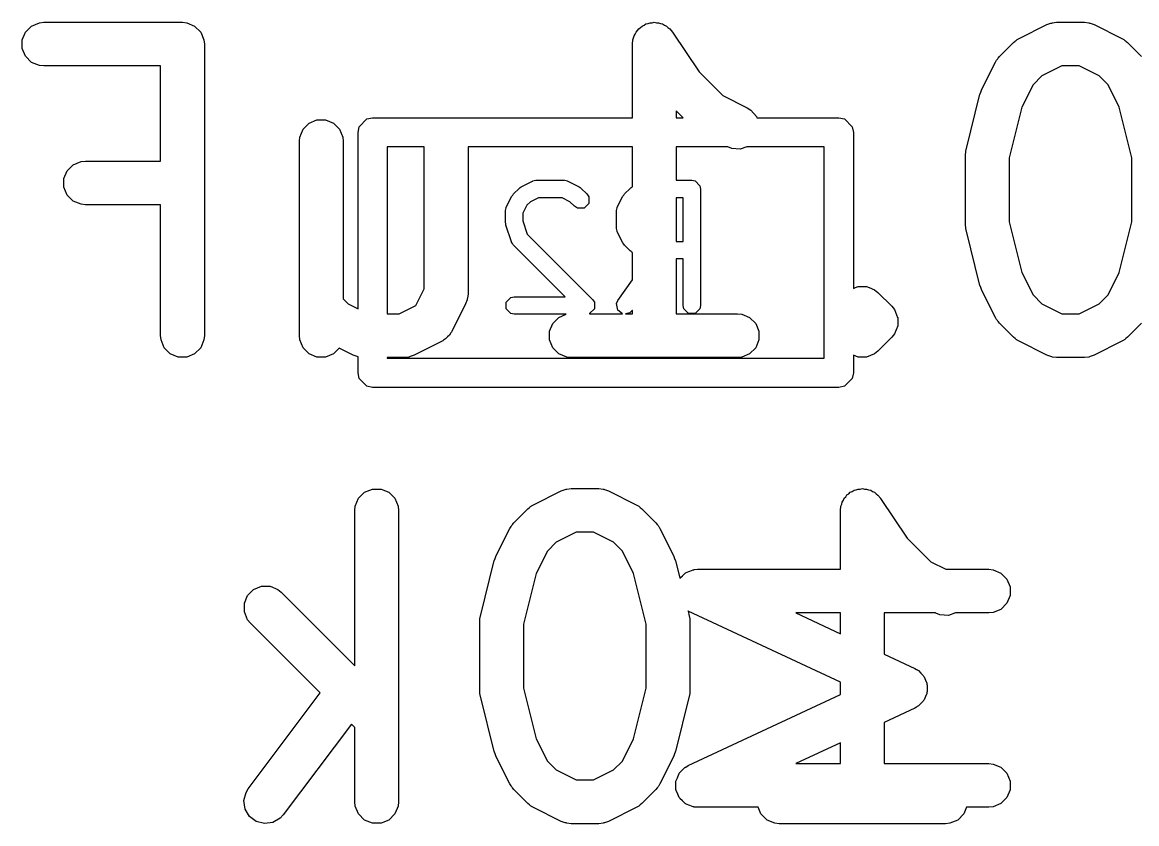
# Model space of a CAD drawing. Header units: inches. Extents: x 4.98 to 6.65, y -4.98 to -3.32.
# Drawn here: x 5.4385 to 5.5891, y -3.8961 to -3.7878 of the extents above; entities that cross this region are included whole.
import ezdxf

# ---------------------------------------------------------------- set-up
doc = ezdxf.new("R2010")
doc.units = ezdxf.units.IN
doc.header["$MEASUREMENT"] = 0
doc.layers.add('BLACK', color=250, linetype='CONTINUOUS')

msp = doc.modelspace()

# ---------------------------------------------------------------- linework, layer by layer
at = {"layer": 'BLACK', "linetype": 'CONTINUOUS'}
for p, q in [((5.43894, -3.7891), (5.43975, -3.78829)), ((5.43975, -3.78829), (5.44082, -3.78784)), ((5.44082, -3.78784), (5.44139, -3.78779)), ((5.44139, -3.78779), (5.46014, -3.78779)), ((5.46014, -3.78779), (5.46072, -3.78784)), ((5.46072, -3.78784), (5.46178, -3.78829)), ((5.46178, -3.78829), (5.4626, -3.7891)), ((5.52204, -3.78849), (5.52224, -3.78829)), ((5.52224, -3.78829), (5.52251, -3.78817)), ((5.52251, -3.78817), (5.52276, -3.78801)), ((5.52276, -3.78801), (5.52304, -3.78796)), ((5.52304, -3.78796), (5.52331, -3.78784)), ((5.52331, -3.78784), (5.5236, -3.78784)), ((5.5236, -3.78784), (5.52389, -3.78779)), ((5.52389, -3.78779), (5.52417, -3.78784)), ((5.52417, -3.78784), (5.52446, -3.78784)), ((5.52446, -3.78784), (5.52473, -3.78796)), ((5.52473, -3.78796), (5.52502, -3.78801)), ((5.52502, -3.78801), (5.52526, -3.78818)), ((5.52526, -3.78818), (5.52552, -3.78829)), ((5.52552, -3.78829), (5.52573, -3.78849)), ((5.57318, -3.78997), (5.57693, -3.7881)), ((5.57693, -3.7881), (5.57747, -3.78789)), ((5.57747, -3.78789), (5.57758, -3.78789)), ((5.57758, -3.78789), (5.57768, -3.78784)), ((5.57768, -3.78784), (5.57825, -3.78779)), ((5.57825, -3.78779), (5.582, -3.78779)), ((5.582, -3.78779), (5.58258, -3.78784)), ((5.58258, -3.78784), (5.58268, -3.78789)), ((5.58268, -3.78789), (5.58278, -3.78789)), ((5.58278, -3.78789), (5.58332, -3.7881)), ((5.58332, -3.7881), (5.58707, -3.78997)), ((5.4385, -3.79016), (5.43894, -3.7891)), ((5.4626, -3.7891), (5.46304, -3.79016)), ((5.5211, -3.78989), (5.52116, -3.78961)), ((5.52116, -3.78961), (5.52132, -3.78937)), ((5.52132, -3.78937), (5.52143, -3.7891)), ((5.52143, -3.7891), (5.52164, -3.78889)), ((5.52164, -3.78889), (5.5218, -3.78865)), ((5.5218, -3.78865), (5.52204, -3.78849)), ((5.52573, -3.78849), (5.52597, -3.78866)), ((5.52597, -3.78866), (5.52634, -3.7891)), ((5.52634, -3.7891), (5.52634, -3.7891)), ((5.52634, -3.7891), (5.52634, -3.7891)), ((5.52634, -3.7891), (5.52634, -3.7891)), ((5.52634, -3.7891), (5.52993, -3.79448)), ((5.4385, -3.79132), (5.4385, -3.79016)), ((5.43894, -3.79238), (5.4385, -3.79132)), ((5.46304, -3.79016), (5.4631, -3.79074)), ((5.4631, -3.79074), (5.4631, -3.83011)), ((5.52093, -3.79073), (5.52099, -3.79016)), ((5.52093, -3.79074), (5.52093, -3.79073)), ((5.52093, -3.80069), (5.52093, -3.79074)), ((5.52093, -3.79074), (5.52093, -3.79074)), ((5.52093, -3.79074), (5.52093, -3.79074)), ((5.52099, -3.79016), (5.5211, -3.78989)), ((5.57054, -3.7924), (5.57242, -3.79053)), ((5.57242, -3.79053), (5.57264, -3.79034)), ((5.57264, -3.79034), (5.57269, -3.79028)), ((5.57269, -3.79028), (5.57278, -3.79023)), ((5.57278, -3.79023), (5.57286, -3.79016)), ((5.57286, -3.79016), (5.57293, -3.79013)), ((5.57293, -3.79013), (5.57318, -3.78997)), ((5.58707, -3.78997), (5.58732, -3.79013)), ((5.58732, -3.79013), (5.58739, -3.79016)), ((5.58739, -3.79016), (5.58747, -3.79023)), ((5.58747, -3.79023), (5.58756, -3.79028)), ((5.58756, -3.79028), (5.58761, -3.79034)), ((5.58761, -3.79034), (5.58784, -3.79053)), ((5.58784, -3.79053), (5.58971, -3.7924)), ((5.43975, -3.7932), (5.43894, -3.79238)), ((5.57014, -3.79292), (5.57017, -3.79285)), ((5.57017, -3.79285), (5.57024, -3.79277)), ((5.57024, -3.79277), (5.5703, -3.79268)), ((5.5703, -3.79268), (5.57035, -3.79263)), ((5.57035, -3.79263), (5.57054, -3.7924)), ((5.44082, -3.79364), (5.43975, -3.7932)), ((5.44139, -3.79369), (5.44082, -3.79364)), ((5.45719, -3.79369), (5.44139, -3.79369)), ((5.45719, -3.80654), (5.45719, -3.79369)), ((5.56811, -3.79692), (5.56999, -3.79317)), ((5.56999, -3.79317), (5.57014, -3.79292)), ((5.57895, -3.79369), (5.57625, -3.79504)), ((5.58131, -3.79369), (5.57895, -3.79369)), ((5.584, -3.79504), (5.58131, -3.79369)), ((5.52993, -3.79448), (5.53313, -3.79769)), ((5.57625, -3.79504), (5.57506, -3.79624)), ((5.5852, -3.79624), (5.584, -3.79504)), ((5.56791, -3.79746), (5.568, -3.79722)), ((5.568, -3.79722), (5.56808, -3.79698)), ((5.56808, -3.79698), (5.5681, -3.79696)), ((5.5681, -3.79696), (5.56811, -3.79692)), ((5.57506, -3.79624), (5.57354, -3.79927)), ((5.58672, -3.79927), (5.5852, -3.79624)), ((5.53313, -3.79769), (5.53645, -3.79935)), ((5.56601, -3.80502), (5.56789, -3.79752)), ((5.56789, -3.79752), (5.5679, -3.79748)), ((5.5679, -3.79748), (5.56791, -3.79746)), ((5.52778, -3.80069), (5.52684, -3.79974)), ((5.52684, -3.79974), (5.52684, -3.80069)), ((5.53645, -3.79935), (5.53694, -3.79966)), ((5.53694, -3.79966), (5.5377, -3.80053)), ((5.57354, -3.79927), (5.57183, -3.8061)), ((5.58842, -3.8061), (5.58672, -3.79927)), ((5.47643, -3.80222), (5.47725, -3.80141)), ((5.47725, -3.80141), (5.47831, -3.80097)), ((5.47831, -3.80097), (5.47947, -3.80097)), ((5.47947, -3.80097), (5.48053, -3.80141)), ((5.48053, -3.80141), (5.48135, -3.80222)), ((5.48401, -3.8019), (5.48507, -3.80084)), ((5.48507, -3.80084), (5.48583, -3.80069)), ((5.48583, -3.80069), (5.52093, -3.80069)), ((5.52684, -3.80069), (5.52778, -3.80069)), ((5.5377, -3.80053), (5.53775, -3.80069)), ((5.53775, -3.80069), (5.54882, -3.80069)), ((5.54882, -3.80069), (5.54957, -3.80084)), ((5.54957, -3.80084), (5.55064, -3.8019)), ((5.47594, -3.80386), (5.47599, -3.80329)), ((5.47599, -3.80329), (5.47643, -3.80222)), ((5.48135, -3.80222), (5.48179, -3.80329)), ((5.48179, -3.80329), (5.48184, -3.80386)), ((5.48386, -3.80266), (5.48401, -3.8019)), ((5.48386, -3.82648), (5.48386, -3.80266)), ((5.55064, -3.8019), (5.55079, -3.80266)), ((5.55079, -3.80266), (5.55079, -3.82373)), ((5.47594, -3.83011), (5.47594, -3.80386)), ((5.48184, -3.80386), (5.48184, -3.82514)), ((5.4878, -3.80463), (5.4878, -3.82716)), ((5.49281, -3.80463), (5.4878, -3.80463)), ((5.49281, -3.82379), (5.49281, -3.80463)), ((5.52093, -3.80463), (5.49872, -3.80463)), ((5.49872, -3.80463), (5.49872, -3.82449)), ((5.52093, -3.81), (5.52093, -3.80463)), ((5.5338, -3.80463), (5.52684, -3.80463)), ((5.52684, -3.80463), (5.52684, -3.80913)), ((5.53381, -3.80463), (5.5338, -3.80463)), ((5.53435, -3.80484), (5.53381, -3.80463)), ((5.5355, -3.80492), (5.53435, -3.80484)), ((5.53638, -3.80463), (5.5355, -3.80492)), ((5.54685, -3.80463), (5.53638, -3.80463)), ((5.54685, -3.83317), (5.54685, -3.80463)), ((5.56593, -3.8056), (5.56596, -3.80538)), ((5.56594, -3.80564), (5.56593, -3.8056)), ((5.56593, -3.80574), (5.56594, -3.80564)), ((5.56593, -3.81511), (5.56593, -3.80574)), ((5.56596, -3.80538), (5.56598, -3.80516)), ((5.56598, -3.80516), (5.566, -3.80512)), ((5.566, -3.80512), (5.56601, -3.80502)), ((5.57183, -3.8061), (5.57183, -3.81475)), ((5.58842, -3.81475), (5.58842, -3.8061)), ((5.44412, -3.80891), (5.44456, -3.80785)), ((5.44456, -3.80785), (5.44538, -3.80703)), ((5.44538, -3.80703), (5.44644, -3.80659)), ((5.44644, -3.80659), (5.44702, -3.80654)), ((5.44702, -3.80654), (5.45719, -3.80654)), ((5.44412, -3.81006), (5.44412, -3.80891)), ((5.50592, -3.81001), (5.50742, -3.80926)), ((5.50742, -3.80926), (5.50748, -3.80924)), ((5.50748, -3.80924), (5.5075, -3.80922)), ((5.5075, -3.80922), (5.50768, -3.80918)), ((5.50768, -3.80918), (5.50787, -3.80913)), ((5.50787, -3.80913), (5.50789, -3.80914)), ((5.50789, -3.80914), (5.50795, -3.80913)), ((5.50795, -3.80913), (5.5117, -3.80913)), ((5.5117, -3.80913), (5.51176, -3.80914)), ((5.51176, -3.80914), (5.51178, -3.80913)), ((5.51178, -3.80913), (5.51196, -3.80918)), ((5.51196, -3.80918), (5.51215, -3.80922)), ((5.51215, -3.80922), (5.51217, -3.80924)), ((5.51217, -3.80924), (5.51223, -3.80926)), ((5.51223, -3.80926), (5.51373, -3.81001)), ((5.52684, -3.80913), (5.52895, -3.80913)), ((5.52895, -3.80913), (5.5294, -3.80922)), ((5.5294, -3.80922), (5.53004, -3.80986)), ((5.44456, -3.81113), (5.44412, -3.81006)), ((5.50486, -3.81098), (5.50561, -3.81023)), ((5.50561, -3.81023), (5.50577, -3.81012)), ((5.50577, -3.81012), (5.50592, -3.81001)), ((5.51373, -3.81001), (5.51388, -3.81012)), ((5.51388, -3.81012), (5.51403, -3.81023)), ((5.51403, -3.81023), (5.51478, -3.81098)), ((5.51986, -3.81098), (5.52061, -3.81023)), ((5.52061, -3.81023), (5.52077, -3.81012)), ((5.52077, -3.81012), (5.52092, -3.81001)), ((5.52092, -3.81001), (5.52093, -3.81)), ((5.53004, -3.80986), (5.53013, -3.81031)), ((5.53013, -3.81031), (5.53013, -3.82606)), ((5.44538, -3.81194), (5.44456, -3.81113)), ((5.44644, -3.81238), (5.44538, -3.81194)), ((5.44702, -3.81244), (5.44644, -3.81238)), ((5.50389, -3.81278), (5.50464, -3.81128)), ((5.50464, -3.81128), (5.50476, -3.81113)), ((5.50476, -3.81113), (5.50486, -3.81098)), ((5.50715, -3.81203), (5.50667, -3.81251)), ((5.50823, -3.81149), (5.50715, -3.81203)), ((5.51142, -3.81149), (5.50823, -3.81149)), ((5.5125, -3.81203), (5.51142, -3.81149)), ((5.51311, -3.81265), (5.5125, -3.81203)), ((5.51504, -3.81226), (5.5144, -3.8129)), ((5.51478, -3.81098), (5.51504, -3.81136)), ((5.51504, -3.81136), (5.51504, -3.81226)), ((5.51889, -3.81278), (5.51964, -3.81128)), ((5.51964, -3.81128), (5.51976, -3.81113)), ((5.51976, -3.81113), (5.51986, -3.81098)), ((5.52777, -3.81149), (5.52684, -3.81149)), ((5.52684, -3.81149), (5.52684, -3.81738)), ((5.52777, -3.81738), (5.52777, -3.81149)), ((5.45719, -3.81244), (5.44702, -3.81244)), ((5.45719, -3.83011), (5.45719, -3.81244)), ((5.50377, -3.81323), (5.50382, -3.81305)), ((5.50378, -3.81325), (5.50377, -3.81323)), ((5.50377, -3.81331), (5.50378, -3.81325)), ((5.50377, -3.81481), (5.50377, -3.81331)), ((5.50382, -3.81305), (5.50386, -3.81286)), ((5.50386, -3.81286), (5.50388, -3.81284)), ((5.50388, -3.81284), (5.50389, -3.81278)), ((5.50667, -3.81251), (5.50613, -3.81359)), ((5.50613, -3.81359), (5.50613, -3.81462)), ((5.5135, -3.8129), (5.51311, -3.81265)), ((5.5144, -3.8129), (5.5135, -3.8129)), ((5.51877, -3.81323), (5.51882, -3.81305)), ((5.51878, -3.81325), (5.51877, -3.81323)), ((5.51877, -3.81331), (5.51878, -3.81325)), ((5.51877, -3.81556), (5.51877, -3.81331)), ((5.51882, -3.81305), (5.51886, -3.81286)), ((5.51886, -3.81286), (5.51888, -3.81284)), ((5.51888, -3.81284), (5.51889, -3.81278)), ((5.50381, -3.815), (5.50377, -3.81481)), ((5.50383, -3.81519), (5.50381, -3.815)), ((5.50458, -3.81743), (5.50383, -3.81519)), ((5.50613, -3.81462), (5.50673, -3.81642)), ((5.56594, -3.81521), (5.56593, -3.81511)), ((5.56593, -3.81526), (5.56594, -3.81521)), ((5.56596, -3.81547), (5.56593, -3.81526)), ((5.57183, -3.81475), (5.57354, -3.82158)), ((5.58672, -3.82158), (5.58842, -3.81475)), ((5.50673, -3.81642), (5.51553, -3.82522)), ((5.51878, -3.81562), (5.51877, -3.81556)), ((5.51877, -3.81565), (5.51878, -3.81562)), ((5.51882, -3.81583), (5.51877, -3.81565)), ((5.51886, -3.81601), (5.51882, -3.81583)), ((5.51888, -3.81603), (5.51886, -3.81601)), ((5.51889, -3.81609), (5.51888, -3.81603)), ((5.51964, -3.81759), (5.51889, -3.81609)), ((5.56598, -3.81569), (5.56596, -3.81547)), ((5.566, -3.81573), (5.56598, -3.81569)), ((5.56601, -3.81583), (5.566, -3.81573)), ((5.56789, -3.82333), (5.56601, -3.81583)), ((5.50461, -3.81749), (5.50458, -3.81743)), ((5.50461, -3.81751), (5.50461, -3.81749)), ((5.50471, -3.81767), (5.50461, -3.81751)), ((5.50481, -3.81784), (5.50471, -3.81767)), ((5.50483, -3.81785), (5.50481, -3.81784)), ((5.50486, -3.8179), (5.50483, -3.81785)), ((5.51185, -3.82488), (5.50486, -3.8179)), ((5.51976, -3.81774), (5.51964, -3.81759)), ((5.51986, -3.8179), (5.51976, -3.81774)), ((5.52061, -3.81865), (5.51986, -3.8179)), ((5.52684, -3.81738), (5.52777, -3.81738)), ((5.52077, -3.81875), (5.52061, -3.81865)), ((5.52092, -3.81887), (5.52077, -3.81875)), ((5.52093, -3.81887), (5.52092, -3.81887)), ((5.52093, -3.82259), (5.52093, -3.81887)), ((5.52777, -3.81974), (5.52684, -3.81974)), ((5.52684, -3.81974), (5.52684, -3.82716)), ((5.52777, -3.82606), (5.52777, -3.81974)), ((5.51898, -3.82538), (5.52093, -3.82259)), ((5.57354, -3.82158), (5.57506, -3.82461)), ((5.5852, -3.82461), (5.58672, -3.82158)), ((5.49169, -3.82604), (5.49281, -3.82379)), ((5.55079, -3.82373), (5.55109, -3.82361)), ((5.55109, -3.82361), (5.55143, -3.82347)), ((5.55143, -3.82347), (5.55258, -3.82347)), ((5.55258, -3.82347), (5.55258, -3.82347)), ((5.55258, -3.82347), (5.55293, -3.82361)), ((5.55293, -3.82361), (5.55365, -3.82391)), ((5.55365, -3.82391), (5.55365, -3.82391)), ((5.55365, -3.82391), (5.55409, -3.82427)), ((5.55409, -3.82427), (5.55597, -3.82615)), ((5.5679, -3.82337), (5.56789, -3.82333)), ((5.56791, -3.82339), (5.5679, -3.82337)), ((5.568, -3.82363), (5.56791, -3.82339)), ((5.56808, -3.82387), (5.568, -3.82363)), ((5.5681, -3.82389), (5.56808, -3.82387)), ((5.56811, -3.82393), (5.5681, -3.82389)), ((5.56999, -3.82768), (5.56811, -3.82393)), ((5.48184, -3.82514), (5.48251, -3.82581)), ((5.48251, -3.82581), (5.48386, -3.82648)), ((5.4984, -3.82581), (5.49653, -3.82956)), ((5.49861, -3.82527), (5.4984, -3.82581)), ((5.49862, -3.82516), (5.49861, -3.82527)), ((5.49866, -3.82506), (5.49862, -3.82516)), ((5.49872, -3.82449), (5.49866, -3.82506)), ((5.50386, -3.82561), (5.5045, -3.82497)), ((5.50386, -3.82651), (5.50386, -3.82561)), ((5.5045, -3.82497), (5.50495, -3.82488)), ((5.50495, -3.82488), (5.51185, -3.82488)), ((5.51553, -3.82522), (5.51579, -3.82561)), ((5.51579, -3.82561), (5.51579, -3.82561)), ((5.51579, -3.82561), (5.51579, -3.82561)), ((5.51579, -3.82561), (5.51579, -3.82651)), ((5.51879, -3.8258), (5.51898, -3.82538)), ((5.51895, -3.82669), (5.51879, -3.8258)), ((5.57506, -3.82461), (5.57625, -3.82581)), ((5.57625, -3.82581), (5.57895, -3.82716)), ((5.58131, -3.82716), (5.584, -3.82581)), ((5.584, -3.82581), (5.5852, -3.82461)), ((5.4878, -3.82716), (5.48944, -3.82716)), ((5.48944, -3.82716), (5.49169, -3.82604)), ((5.5045, -3.82715), (5.50386, -3.82651)), ((5.50495, -3.82724), (5.5045, -3.82715)), ((5.512, -3.82724), (5.50495, -3.82724)), ((5.511, -3.82766), (5.512, -3.82724)), ((5.51515, -3.82715), (5.51512, -3.82716)), ((5.51512, -3.82716), (5.51961, -3.82716)), ((5.51579, -3.82651), (5.51515, -3.82715)), ((5.51579, -3.82651), (5.51579, -3.82651)), ((5.51579, -3.82651), (5.51579, -3.82651)), ((5.51961, -3.82716), (5.51895, -3.82669)), ((5.52058, -3.82706), (5.52, -3.82716)), ((5.52, -3.82716), (5.52093, -3.82716)), ((5.52092, -3.82674), (5.52058, -3.82706)), ((5.52093, -3.82671), (5.52092, -3.82674)), ((5.52093, -3.82716), (5.52093, -3.82671)), ((5.52684, -3.82716), (5.53513, -3.82716)), ((5.52786, -3.82651), (5.52777, -3.82606)), ((5.52849, -3.82715), (5.52786, -3.82651)), ((5.5294, -3.82715), (5.52849, -3.82715)), ((5.53004, -3.82651), (5.5294, -3.82715)), ((5.53013, -3.82606), (5.53004, -3.82651)), ((5.53513, -3.82716), (5.53571, -3.82721)), ((5.53571, -3.82721), (5.53677, -3.82766)), ((5.55597, -3.82615), (5.55634, -3.8266)), ((5.55634, -3.8266), (5.55677, -3.82766)), ((5.57895, -3.82716), (5.58131, -3.82716)), ((5.50974, -3.82953), (5.51018, -3.82847)), ((5.51018, -3.82847), (5.511, -3.82766)), ((5.53677, -3.82766), (5.53759, -3.82847)), ((5.53759, -3.82847), (5.53803, -3.82953)), ((5.55678, -3.82881), (5.55634, -3.82988)), ((5.55677, -3.82766), (5.55678, -3.82766)), ((5.55678, -3.82766), (5.55678, -3.82881)), ((5.57014, -3.82793), (5.56999, -3.82768)), ((5.57017, -3.828), (5.57014, -3.82793)), ((5.57024, -3.82808), (5.57017, -3.828)), ((5.5703, -3.82817), (5.57024, -3.82808)), ((5.57035, -3.82822), (5.5703, -3.82817)), ((5.57054, -3.82845), (5.57035, -3.82822)), ((5.57242, -3.83032), (5.57054, -3.82845)), ((5.58971, -3.82845), (5.58784, -3.83032)), ((5.45725, -3.83069), (5.45719, -3.83011)), ((5.4631, -3.83011), (5.46304, -3.83069)), ((5.47599, -3.83069), (5.47594, -3.83011)), ((5.49594, -3.83029), (5.4957, -3.83057)), ((5.49622, -3.83005), (5.49594, -3.83029)), ((5.4964, -3.82976), (5.49622, -3.83005)), ((5.49645, -3.8297), (5.4964, -3.82976)), ((5.49647, -3.82965), (5.49645, -3.8297)), ((5.49653, -3.82956), (5.49647, -3.82965)), ((5.50974, -3.83069), (5.50974, -3.82953)), ((5.53803, -3.82953), (5.53803, -3.83069)), ((5.55597, -3.83032), (5.55409, -3.8322)), ((5.55634, -3.82988), (5.55597, -3.83032)), ((5.57264, -3.83051), (5.57242, -3.83032)), ((5.58784, -3.83032), (5.58761, -3.83051)), ((5.45769, -3.83175), (5.45725, -3.83069)), ((5.4585, -3.83257), (5.45769, -3.83175)), ((5.4626, -3.83175), (5.46178, -3.83257)), ((5.46304, -3.83069), (5.4626, -3.83175)), ((5.47643, -3.83175), (5.47599, -3.83069)), ((5.47725, -3.83257), (5.47643, -3.83175)), ((5.48129, -3.8318), (5.48053, -3.83257)), ((5.48319, -3.83275), (5.48129, -3.8318)), ((5.49521, -3.83088), (5.49146, -3.83275)), ((5.49531, -3.83082), (5.49521, -3.83088)), ((5.49535, -3.8308), (5.49531, -3.83082)), ((5.49541, -3.83075), (5.49535, -3.8308)), ((5.4957, -3.83057), (5.49541, -3.83075)), ((5.51018, -3.83175), (5.50974, -3.83069)), ((5.511, -3.83257), (5.51018, -3.83175)), ((5.53759, -3.83175), (5.53677, -3.83257)), ((5.53803, -3.83069), (5.53759, -3.83175)), ((5.57269, -3.83057), (5.57264, -3.83051)), ((5.57278, -3.83062), (5.57269, -3.83057)), ((5.57286, -3.83069), (5.57278, -3.83062)), ((5.57293, -3.83072), (5.57286, -3.83069)), ((5.57318, -3.83088), (5.57293, -3.83072)), ((5.57693, -3.83275), (5.57318, -3.83088)), ((5.58707, -3.83088), (5.58332, -3.83275)), ((5.58732, -3.83072), (5.58707, -3.83088)), ((5.58739, -3.83069), (5.58732, -3.83072)), ((5.58747, -3.83062), (5.58739, -3.83069)), ((5.58756, -3.83057), (5.58747, -3.83062)), ((5.58761, -3.83051), (5.58756, -3.83057)), ((5.45957, -3.83301), (5.4585, -3.83257)), ((5.46072, -3.83301), (5.45957, -3.83301)), ((5.46178, -3.83257), (5.46072, -3.83301)), ((5.47831, -3.83301), (5.47725, -3.83257)), ((5.47947, -3.83301), (5.47831, -3.83301)), ((5.48053, -3.83257), (5.47947, -3.83301)), ((5.48373, -3.83296), (5.48319, -3.83275)), ((5.48384, -3.83297), (5.48373, -3.83296)), ((5.48386, -3.83297), (5.48384, -3.83297)), ((5.48386, -3.83514), (5.48386, -3.83297)), ((5.49014, -3.83306), (5.4878, -3.83306)), ((5.4878, -3.83306), (5.4878, -3.83317)), ((5.4878, -3.83317), (5.54685, -3.83317)), ((5.49071, -3.83301), (5.49014, -3.83306)), ((5.49081, -3.83297), (5.49071, -3.83301)), ((5.49092, -3.83296), (5.49081, -3.83297)), ((5.49146, -3.83275), (5.49092, -3.83296)), ((5.51206, -3.83301), (5.511, -3.83257)), ((5.51264, -3.83306), (5.51206, -3.83301)), ((5.53513, -3.83306), (5.51264, -3.83306)), ((5.53571, -3.83301), (5.53513, -3.83306)), ((5.53677, -3.83257), (5.53571, -3.83301)), ((5.55143, -3.83301), (5.55079, -3.83274)), ((5.55079, -3.83274), (5.55079, -3.83514)), ((5.55258, -3.83301), (5.55143, -3.83301)), ((5.55143, -3.83301), (5.55143, -3.83301)), ((5.55365, -3.83257), (5.55258, -3.83301)), ((5.55258, -3.83301), (5.55258, -3.83301)), ((5.55409, -3.8322), (5.55365, -3.83257)), ((5.57747, -3.83296), (5.57693, -3.83275)), ((5.57758, -3.83297), (5.57747, -3.83296)), ((5.57768, -3.83301), (5.57758, -3.83297)), ((5.57825, -3.83306), (5.57768, -3.83301)), ((5.582, -3.83306), (5.57825, -3.83306)), ((5.58258, -3.83301), (5.582, -3.83306)), ((5.58268, -3.83297), (5.58258, -3.83301)), ((5.58278, -3.83296), (5.58268, -3.83297)), ((5.58332, -3.83275), (5.58278, -3.83296)), ((5.48401, -3.83589), (5.48386, -3.83514)), ((5.48507, -3.83696), (5.48401, -3.83589)), ((5.55064, -3.83589), (5.54957, -3.83696)), ((5.55079, -3.83514), (5.55064, -3.83589)), ((5.48583, -3.83711), (5.48507, -3.83696)), ((5.54882, -3.83711), (5.48583, -3.83711)), ((5.54957, -3.83696), (5.54882, -3.83711)), ((5.48393, -3.85209), (5.48475, -3.85128)), ((5.48475, -3.85128), (5.48581, -3.85084)), ((5.48581, -3.85084), (5.48697, -3.85084)), ((5.48697, -3.85084), (5.48803, -3.85128)), ((5.48803, -3.85128), (5.48884, -3.85209)), ((5.50757, -3.85297), (5.51132, -3.85109)), ((5.51132, -3.85109), (5.51186, -3.85089)), ((5.51186, -3.85089), (5.51196, -3.85088)), ((5.51196, -3.85088), (5.51206, -3.85084)), ((5.51206, -3.85084), (5.51264, -3.85078)), ((5.51264, -3.85078), (5.51639, -3.85078)), ((5.51639, -3.85078), (5.51696, -3.85084)), ((5.51696, -3.85084), (5.51706, -3.85088)), ((5.51706, -3.85088), (5.51717, -3.85089)), ((5.51717, -3.85089), (5.51771, -3.85109)), ((5.51771, -3.85109), (5.52146, -3.85297)), ((5.54992, -3.85164), (5.55016, -3.85148)), ((5.55016, -3.85148), (5.55037, -3.85128)), ((5.55037, -3.85128), (5.55064, -3.85117)), ((5.55064, -3.85117), (5.55088, -3.851)), ((5.55088, -3.851), (5.55116, -3.85095)), ((5.55116, -3.85095), (5.55143, -3.85084)), ((5.55143, -3.85084), (5.55172, -3.85084)), ((5.55172, -3.85084), (5.55201, -3.85078)), ((5.55201, -3.85078), (5.55229, -3.85084)), ((5.55229, -3.85084), (5.55258, -3.85084)), ((5.55258, -3.85084), (5.55285, -3.85095)), ((5.55285, -3.85095), (5.55314, -3.85101)), ((5.55314, -3.85101), (5.55338, -3.85117)), ((5.55338, -3.85117), (5.55365, -3.85128)), ((5.55365, -3.85128), (5.55385, -3.85148)), ((5.55385, -3.85148), (5.5541, -3.85165)), ((5.48349, -3.85316), (5.48393, -3.85209)), ((5.48884, -3.85209), (5.48929, -3.85316)), ((5.50732, -3.85312), (5.50757, -3.85297)), ((5.52146, -3.85297), (5.5217, -3.85312)), ((5.54911, -3.85316), (5.54922, -3.85289)), ((5.54922, -3.85289), (5.54928, -3.8526)), ((5.54928, -3.8526), (5.54944, -3.85236)), ((5.54944, -3.85236), (5.54955, -3.85209)), ((5.54955, -3.85209), (5.54976, -3.85189)), ((5.54976, -3.85189), (5.54992, -3.85164)), ((5.5541, -3.85165), (5.55446, -3.85209)), ((5.55446, -3.85209), (5.55446, -3.85209)), ((5.55446, -3.85209), (5.55446, -3.85209)), ((5.55446, -3.85209), (5.55446, -3.8521)), ((5.55446, -3.8521), (5.55805, -3.85748)), ((5.48344, -3.85373), (5.48349, -3.85316)), ((5.48344, -3.87473), (5.48344, -3.85373)), ((5.48929, -3.85316), (5.48934, -3.85373)), ((5.48934, -3.85373), (5.48934, -3.8931)), ((5.50492, -3.85539), (5.5068, -3.85352)), ((5.5068, -3.85352), (5.50702, -3.85333)), ((5.50702, -3.85333), (5.50708, -3.85328)), ((5.50708, -3.85328), (5.50716, -3.85322)), ((5.50716, -3.85322), (5.50725, -3.85315)), ((5.50725, -3.85315), (5.50732, -3.85312)), ((5.5217, -3.85312), (5.52178, -3.85315)), ((5.52178, -3.85315), (5.52186, -3.85322)), ((5.52186, -3.85322), (5.52195, -3.85328)), ((5.52195, -3.85328), (5.522, -3.85333)), ((5.522, -3.85333), (5.52222, -3.85352)), ((5.52222, -3.85352), (5.5241, -3.85539)), ((5.54905, -3.85373), (5.54911, -3.85316)), ((5.54905, -3.86169), (5.54905, -3.85373)), ((5.54905, -3.85373), (5.54905, -3.85373)), ((5.54905, -3.85373), (5.54905, -3.85373)), ((5.54905, -3.85373), (5.54905, -3.85373)), ((5.50437, -3.85616), (5.50453, -3.85591)), ((5.50453, -3.85591), (5.50456, -3.85584)), ((5.50456, -3.85584), (5.50462, -3.85576)), ((5.50462, -3.85576), (5.50468, -3.85567)), ((5.50468, -3.85567), (5.50474, -3.85562)), ((5.50474, -3.85562), (5.50492, -3.85539)), ((5.5241, -3.85539), (5.52428, -3.85562)), ((5.52428, -3.85562), (5.52434, -3.85567)), ((5.52434, -3.85567), (5.5244, -3.85576)), ((5.5244, -3.85576), (5.52446, -3.85584)), ((5.52446, -3.85584), (5.52449, -3.85591)), ((5.52449, -3.85591), (5.52465, -3.85616)), ((5.5025, -3.85991), (5.50437, -3.85616)), ((5.51333, -3.85669), (5.51064, -3.85803)), ((5.51569, -3.85669), (5.51333, -3.85669)), ((5.51839, -3.85803), (5.51569, -3.85669)), ((5.52465, -3.85616), (5.52653, -3.85991)), ((5.55805, -3.85748), (5.56125, -3.86068)), ((5.51064, -3.85803), (5.50944, -3.85923)), ((5.51958, -3.85923), (5.51839, -3.85803)), ((5.5004, -3.86801), (5.50227, -3.86052)), ((5.50227, -3.86052), (5.50229, -3.86047)), ((5.50229, -3.86045), (5.50238, -3.86021)), ((5.50229, -3.86047), (5.50229, -3.86045)), ((5.50238, -3.86021), (5.50247, -3.85997)), ((5.50247, -3.85997), (5.50248, -3.85995)), ((5.50248, -3.85995), (5.5025, -3.85991)), ((5.50944, -3.85923), (5.50792, -3.86226)), ((5.5211, -3.86226), (5.51958, -3.85923)), ((5.52653, -3.85991), (5.52654, -3.85995)), ((5.52654, -3.85995), (5.52655, -3.85997)), ((5.52655, -3.85997), (5.52664, -3.86021)), ((5.52664, -3.86021), (5.52673, -3.86045)), ((5.52673, -3.86045), (5.52673, -3.86047)), ((5.52673, -3.86047), (5.52675, -3.86052)), ((5.52675, -3.86052), (5.52734, -3.86289)), ((5.52814, -3.86216), (5.52819, -3.86212)), ((5.52819, -3.86212), (5.52867, -3.86194)), ((5.52867, -3.86194), (5.52914, -3.86175)), ((5.52914, -3.86175), (5.52923, -3.86174)), ((5.52923, -3.86174), (5.52927, -3.86172)), ((5.52927, -3.86172), (5.52934, -3.86173)), ((5.52934, -3.86173), (5.52972, -3.86169)), ((5.52972, -3.86169), (5.54905, -3.86169)), ((5.56125, -3.86068), (5.56327, -3.86169)), ((5.56327, -3.86169), (5.56909, -3.86169)), ((5.56909, -3.86169), (5.56966, -3.86175)), ((5.56966, -3.86175), (5.57073, -3.86219)), ((5.50792, -3.86226), (5.50621, -3.86909)), ((5.52281, -3.86909), (5.5211, -3.86226)), ((5.52734, -3.86289), (5.52771, -3.86255)), ((5.52771, -3.86255), (5.52808, -3.86219)), ((5.52808, -3.86219), (5.52814, -3.86216)), ((5.57073, -3.86219), (5.57154, -3.863)), ((5.57154, -3.863), (5.57198, -3.86407)), ((5.46894, -3.86522), (5.46975, -3.8644)), ((5.46975, -3.8644), (5.47082, -3.86396)), ((5.47082, -3.86396), (5.47197, -3.86396)), ((5.47197, -3.86396), (5.47303, -3.8644)), ((5.47303, -3.8644), (5.47348, -3.86477)), ((5.47348, -3.86477), (5.48344, -3.87473)), ((5.57198, -3.86407), (5.57198, -3.86522)), ((5.4685, -3.86628), (5.46894, -3.86522)), ((5.4685, -3.86743), (5.4685, -3.86628)), ((5.57154, -3.86628), (5.57073, -3.8671)), ((5.57198, -3.86522), (5.57154, -3.86628)), ((5.46894, -3.8685), (5.4685, -3.86743)), ((5.50037, -3.86816), (5.50038, -3.86811)), ((5.50038, -3.86811), (5.5004, -3.86801)), ((5.52847, -3.86732), (5.52845, -3.8673)), ((5.52845, -3.8673), (5.52862, -3.86801)), ((5.54905, -3.87692), (5.52847, -3.86732)), ((5.52862, -3.86801), (5.52864, -3.86811)), ((5.52864, -3.86811), (5.52866, -3.86816)), ((5.54303, -3.86759), (5.54905, -3.87041)), ((5.54905, -3.86759), (5.54303, -3.86759)), ((5.54905, -3.87041), (5.54905, -3.86759)), ((5.56188, -3.86759), (5.55496, -3.86759)), ((5.55496, -3.86759), (5.55496, -3.87316)), ((5.56193, -3.86762), (5.56188, -3.86759)), ((5.56247, -3.86783), (5.56193, -3.86762)), ((5.56362, -3.86791), (5.56247, -3.86783)), ((5.56457, -3.86759), (5.56362, -3.86791)), ((5.56909, -3.86759), (5.56457, -3.86759)), ((5.56966, -3.86754), (5.56909, -3.86759)), ((5.57073, -3.8671), (5.56966, -3.86754)), ((5.4693, -3.86894), (5.46894, -3.8685)), ((5.47874, -3.87838), (5.4693, -3.86894)), ((5.50031, -3.86859), (5.50034, -3.86837)), ((5.50032, -3.86863), (5.50031, -3.86859)), ((5.50031, -3.86873), (5.50032, -3.86863)), ((5.50031, -3.8781), (5.50031, -3.86873)), ((5.50034, -3.86837), (5.50037, -3.86816)), ((5.50621, -3.86909), (5.50621, -3.87774)), ((5.52281, -3.87774), (5.52281, -3.86909)), ((5.52866, -3.86816), (5.52868, -3.86837)), ((5.52868, -3.86837), (5.52871, -3.86859)), ((5.52871, -3.86859), (5.5287, -3.86863)), ((5.5287, -3.86863), (5.52871, -3.86873)), ((5.52871, -3.86873), (5.52871, -3.8781)), ((5.55496, -3.87316), (5.55909, -3.87509)), ((5.55909, -3.87509), (5.5593, -3.87521)), ((5.5593, -3.87521), (5.55937, -3.87524)), ((5.55937, -3.87524), (5.55942, -3.87529)), ((5.55942, -3.87529), (5.55959, -3.87538)), ((5.55959, -3.87538), (5.55989, -3.87572)), ((5.54905, -3.87861), (5.54905, -3.87692)), ((5.55989, -3.87572), (5.56022, -3.87602)), ((5.56022, -3.87602), (5.56027, -3.87614)), ((5.56027, -3.87614), (5.56036, -3.87623)), ((5.56036, -3.87623), (5.56052, -3.87666)), ((5.56052, -3.87666), (5.56071, -3.87706)), ((5.56071, -3.87706), (5.56071, -3.87719)), ((5.46903, -3.89133), (5.47874, -3.87838)), ((5.50032, -3.87821), (5.50031, -3.8781)), ((5.50031, -3.87825), (5.50032, -3.87821)), ((5.50034, -3.87846), (5.50031, -3.87825)), ((5.50037, -3.87868), (5.50034, -3.87846)), ((5.50038, -3.87872), (5.50037, -3.87868)), ((5.50621, -3.87774), (5.50792, -3.88457)), ((5.5211, -3.88457), (5.52281, -3.87774)), ((5.52847, -3.88821), (5.54905, -3.87861)), ((5.52866, -3.87868), (5.52864, -3.87872)), ((5.52868, -3.87846), (5.52866, -3.87868)), ((5.52871, -3.87825), (5.52868, -3.87846)), ((5.52871, -3.8781), (5.5287, -3.87821)), ((5.5287, -3.87821), (5.52871, -3.87825)), ((5.56071, -3.87847), (5.56052, -3.87887)), ((5.56071, -3.87719), (5.56076, -3.87732)), ((5.56076, -3.87821), (5.56071, -3.87834)), ((5.56071, -3.87834), (5.56071, -3.87847)), ((5.56076, -3.87732), (5.56074, -3.87777)), ((5.56074, -3.87777), (5.56076, -3.87821)), ((5.5004, -3.87882), (5.50038, -3.87872)), ((5.50227, -3.88632), (5.5004, -3.87882)), ((5.52862, -3.87882), (5.52675, -3.88632)), ((5.52864, -3.87872), (5.52862, -3.87882)), ((5.55959, -3.88015), (5.55942, -3.88024)), ((5.55989, -3.87982), (5.55959, -3.88015)), ((5.56022, -3.87951), (5.55989, -3.87982)), ((5.56027, -3.87939), (5.56022, -3.87951)), ((5.56036, -3.8793), (5.56027, -3.87939)), ((5.56052, -3.87887), (5.56036, -3.8793)), ((5.55909, -3.88044), (5.55496, -3.88237)), ((5.5593, -3.88032), (5.55909, -3.88044)), ((5.55937, -3.88029), (5.5593, -3.88032)), ((5.55942, -3.88024), (5.55937, -3.88029)), ((5.48296, -3.8826), (5.47375, -3.89487)), ((5.48344, -3.88308), (5.48296, -3.8826)), ((5.48344, -3.8931), (5.48344, -3.88308)), ((5.55496, -3.88237), (5.55496, -3.88794)), ((5.50792, -3.88457), (5.50944, -3.8876)), ((5.51958, -3.8876), (5.5211, -3.88457)), ((5.54905, -3.88512), (5.54303, -3.88794)), ((5.54905, -3.88794), (5.54905, -3.88512)), ((5.50229, -3.88636), (5.50227, -3.88632)), ((5.50229, -3.88638), (5.50229, -3.88636)), ((5.50238, -3.88662), (5.50229, -3.88638)), ((5.50247, -3.88687), (5.50238, -3.88662)), ((5.50248, -3.88688), (5.50247, -3.88687)), ((5.5025, -3.88692), (5.50248, -3.88688)), ((5.50437, -3.89067), (5.5025, -3.88692)), ((5.50944, -3.8876), (5.51064, -3.8888)), ((5.51839, -3.8888), (5.51958, -3.8876)), ((5.52653, -3.88692), (5.52465, -3.89067)), ((5.52654, -3.88688), (5.52653, -3.88692)), ((5.52655, -3.88687), (5.52654, -3.88688)), ((5.52664, -3.88662), (5.52655, -3.88687)), ((5.52673, -3.88638), (5.52664, -3.88662)), ((5.52675, -3.88632), (5.52673, -3.88636)), ((5.52673, -3.88636), (5.52673, -3.88638)), ((5.51064, -3.8888), (5.51333, -3.89015)), ((5.51569, -3.89015), (5.51839, -3.8888)), ((5.52726, -3.88925), (5.52762, -3.88889)), ((5.52762, -3.88889), (5.52797, -3.88851)), ((5.52797, -3.88851), (5.52805, -3.88846)), ((5.52805, -3.88846), (5.52808, -3.88843)), ((5.52808, -3.88843), (5.52814, -3.88841)), ((5.52814, -3.88841), (5.52847, -3.88821)), ((5.54303, -3.88794), (5.54905, -3.88794)), ((5.55496, -3.88794), (5.56909, -3.88794)), ((5.56909, -3.88794), (5.56966, -3.88799)), ((5.56966, -3.88799), (5.57073, -3.88843)), ((5.57073, -3.88843), (5.57154, -3.88925)), ((5.50453, -3.89092), (5.50437, -3.89067)), ((5.51333, -3.89015), (5.51569, -3.89015)), ((5.52465, -3.89067), (5.52449, -3.89092)), ((5.5268, -3.89044), (5.52682, -3.89038)), ((5.52682, -3.89095), (5.5268, -3.89044)), ((5.52682, -3.89031), (5.52702, -3.88984)), ((5.52682, -3.89038), (5.52682, -3.89031)), ((5.52702, -3.88984), (5.52719, -3.88936)), ((5.52719, -3.88936), (5.52724, -3.88931)), ((5.52724, -3.88931), (5.52726, -3.88925)), ((5.57154, -3.88925), (5.57198, -3.89031)), ((5.57198, -3.89031), (5.57198, -3.89146)), ((5.46844, -3.89294), (5.46873, -3.89183)), ((5.46873, -3.89183), (5.46903, -3.89133)), ((5.50456, -3.89099), (5.50453, -3.89092)), ((5.50462, -3.89107), (5.50456, -3.89099)), ((5.50468, -3.89116), (5.50462, -3.89107)), ((5.50474, -3.89122), (5.50468, -3.89116)), ((5.50492, -3.89144), (5.50474, -3.89122)), ((5.5068, -3.89332), (5.50492, -3.89144)), ((5.5241, -3.89144), (5.52222, -3.89332)), ((5.52428, -3.89122), (5.5241, -3.89144)), ((5.52434, -3.89116), (5.52428, -3.89122)), ((5.5244, -3.89107), (5.52434, -3.89116)), ((5.52446, -3.89099), (5.5244, -3.89107)), ((5.52449, -3.89092), (5.52446, -3.89099)), ((5.52682, -3.89146), (5.52682, -3.89095)), ((5.52685, -3.89153), (5.52682, -3.89146)), ((5.52685, -3.89159), (5.52685, -3.89153)), ((5.52707, -3.89206), (5.52685, -3.89159)), ((5.52726, -3.89253), (5.52707, -3.89206)), ((5.57198, -3.89146), (5.57154, -3.89253)), ((5.46861, -3.89408), (5.46844, -3.89294)), ((5.48349, -3.89368), (5.48344, -3.8931)), ((5.48393, -3.89474), (5.48349, -3.89368)), ((5.48929, -3.89368), (5.48884, -3.89474)), ((5.48934, -3.8931), (5.48929, -3.89368)), ((5.50702, -3.8935), (5.5068, -3.89332)), ((5.50708, -3.89356), (5.50702, -3.8935)), ((5.50716, -3.89362), (5.50708, -3.89356)), ((5.50725, -3.89368), (5.50716, -3.89362)), ((5.50732, -3.89371), (5.50725, -3.89368)), ((5.50757, -3.89387), (5.50732, -3.89371)), ((5.5217, -3.89371), (5.52146, -3.89387)), ((5.52178, -3.89368), (5.5217, -3.89371)), ((5.52186, -3.89362), (5.52178, -3.89368)), ((5.52195, -3.89356), (5.52186, -3.89362)), ((5.522, -3.8935), (5.52195, -3.89356)), ((5.52222, -3.89332), (5.522, -3.8935)), ((5.52731, -3.89258), (5.52726, -3.89253)), ((5.52734, -3.89264), (5.52731, -3.89258)), ((5.52771, -3.89298), (5.52734, -3.89264)), ((5.52808, -3.89334), (5.52771, -3.89298)), ((5.52814, -3.89337), (5.52808, -3.89334)), ((5.52819, -3.89341), (5.52814, -3.89337)), ((5.52867, -3.89359), (5.52819, -3.89341)), ((5.52914, -3.89378), (5.52867, -3.89359)), ((5.57073, -3.89334), (5.56966, -3.89378)), ((5.57154, -3.89253), (5.57073, -3.89334)), ((5.46919, -3.89507), (5.46861, -3.89408)), ((5.47011, -3.89577), (5.46919, -3.89507)), ((5.47375, -3.89487), (5.47336, -3.8953)), ((5.48475, -3.89556), (5.48393, -3.89474)), ((5.48884, -3.89474), (5.48803, -3.89556)), ((5.51132, -3.89574), (5.50757, -3.89387)), ((5.52146, -3.89387), (5.51771, -3.89574)), ((5.52923, -3.89379), (5.52914, -3.89378)), ((5.52927, -3.89381), (5.52923, -3.89379)), ((5.52934, -3.8938), (5.52927, -3.89381)), ((5.52972, -3.89384), (5.52934, -3.8938)), ((5.53793, -3.89384), (5.52972, -3.89384)), ((5.5383, -3.89474), (5.53793, -3.89384)), ((5.53912, -3.89556), (5.5383, -3.89474)), ((5.56571, -3.89474), (5.5649, -3.89556)), ((5.56608, -3.89384), (5.56571, -3.89474)), ((5.56909, -3.89384), (5.56608, -3.89384)), ((5.56966, -3.89378), (5.56909, -3.89384)), ((5.47123, -3.89605), (5.47011, -3.89577)), ((5.47237, -3.89589), (5.47123, -3.89605)), ((5.47336, -3.8953), (5.47237, -3.89589)), ((5.48581, -3.896), (5.48475, -3.89556)), ((5.48697, -3.896), (5.48581, -3.896)), ((5.48803, -3.89556), (5.48697, -3.896)), ((5.51186, -3.89595), (5.51132, -3.89574)), ((5.51196, -3.89596), (5.51186, -3.89595)), ((5.51206, -3.896), (5.51196, -3.89596)), ((5.51264, -3.89606), (5.51206, -3.896)), ((5.51639, -3.89606), (5.51264, -3.89606)), ((5.51696, -3.896), (5.51639, -3.89606)), ((5.51706, -3.89596), (5.51696, -3.896)), ((5.51717, -3.89595), (5.51706, -3.89596)), ((5.51771, -3.89574), (5.51717, -3.89595)), ((5.54018, -3.896), (5.53912, -3.89556)), ((5.54076, -3.89606), (5.54018, -3.896)), ((5.56325, -3.89606), (5.54076, -3.89606)), ((5.56383, -3.896), (5.56325, -3.89606)), ((5.5649, -3.89556), (5.56383, -3.896))]:
    msp.add_line(p, q, dxfattribs=at)

doc.saveas('drawing.dxf')
